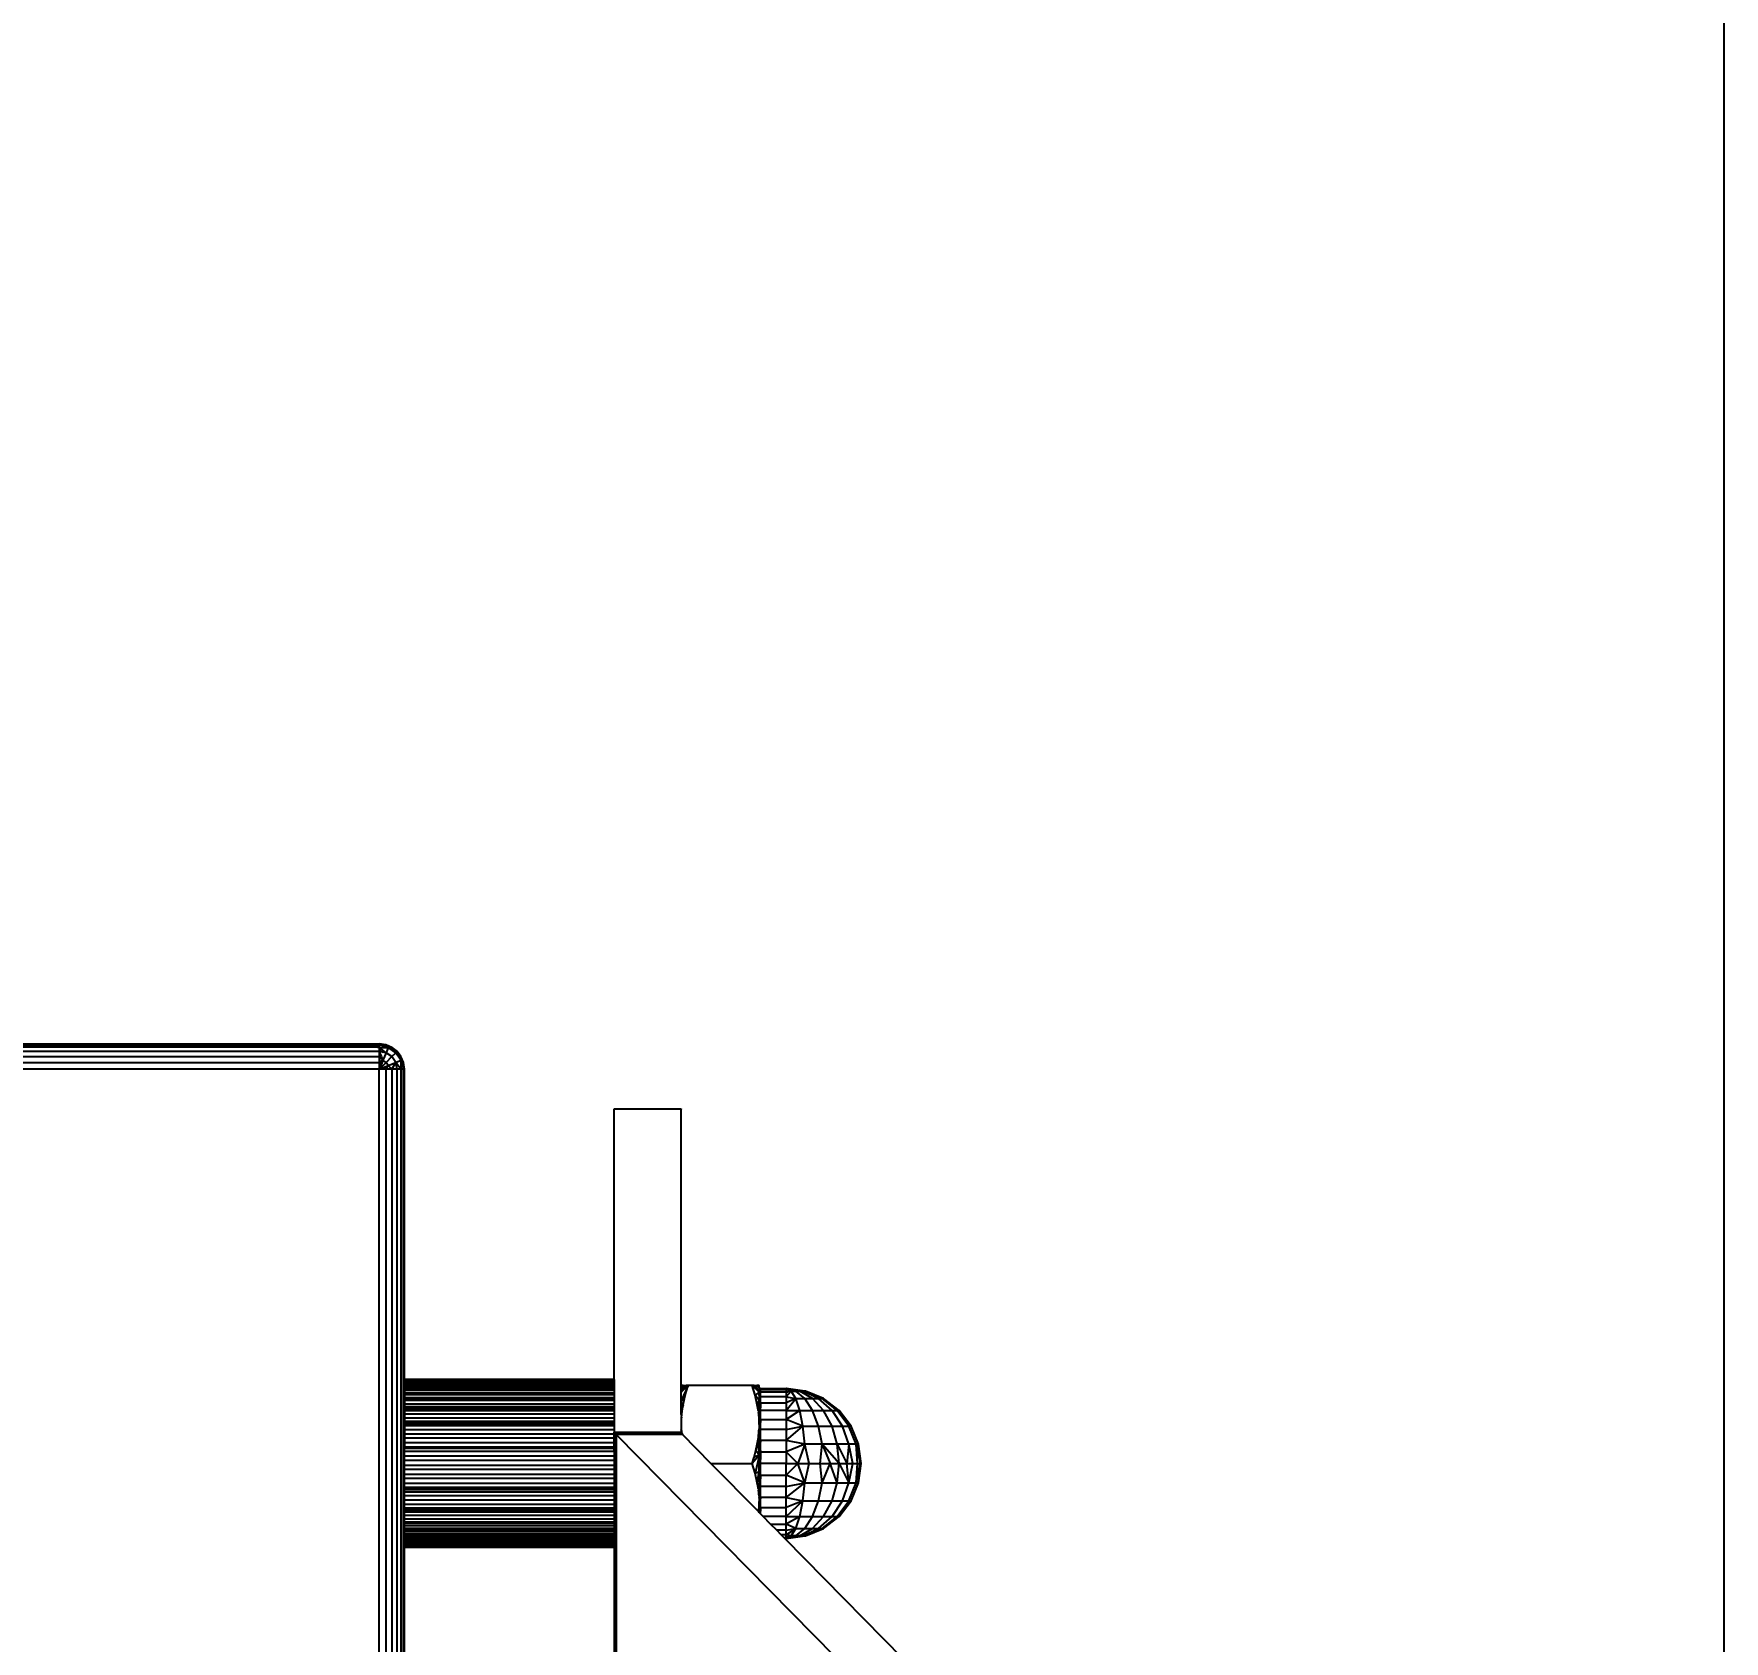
# Model space of a CAD drawing. Header units: millimetres. Extents: x 1918 to 7324, y -1954 to 2054.
# Drawn here: x 4032.5 to 4239.1, y 1220.8 to 1417.4 of the extents above; entities that cross this region are included whole.
import ezdxf

# ---------------------------------------------------------------- set-up
doc = ezdxf.new("R2010")
doc.units = ezdxf.units.MM
doc.layers.add('DIMS', color=7, linetype='Continuous')
doc.dimstyles.new('ISO-25', dxfattribs={"dimtxt": 2.5, "dimasz": 2.5, "dimexe": 1.25, "dimexo": 0.625, "dimtad": 1, "dimtxsty": 'Standard', "dimcen": 2.5, "dimadec": 0, "dimazin": 0, "dimtfac": 1, "dimtmove": 0, "dimatfit": 3, "dimfxl": 1, "dimarcsym": 0})

# ---------------------------------------------------------------- blocks, each defined once
blk = doc.blocks.new('*D8')
at = {"layer": 'Defpoints', "color": 0, "transparency": 16777216}
for p in [(4239.12, 1611.9), (3516.41, 1163.74), (4239.12, 1163.74)]:
    blk.add_point(p, dxfattribs=at)
at = {"layer": 'DIMS', "color": 0, "lineweight": -2, "transparency": 16777216}
for p, q in [((3516.41, 1164.24), (3516.41, 1612.4)), ((4239.12, 1164.24), (4239.12, 1612.4)), ((3556.41, 1611.9), (3810.12, 1611.9)), ((4199.12, 1611.9), (3923.46, 1611.9))]:
    blk.add_line(p, q, dxfattribs=at)
at = {"layer": 'DIMS', "color": 0, "transparency": 16777216}
for points in [[(3556.41, 1618.56), (3556.41, 1605.23), (3516.41, 1611.9)], [(4199.12, 1618.56), (4199.12, 1605.23), (4239.12, 1611.9)]]:
    blk.add_solid(points, dxfattribs=at)
at = {"layer": 'DIMS', "color": 0, "transparency": 16777216, "insert": (3866.79, 1611.9), "char_height": 55, "attachment_point": 5}
blk.add_mtext('81', dxfattribs=at)

msp = doc.modelspace()

# ---------------------------------------------------------------- linework, layer by layer
for p, q in [((3883.92, 1293.76), (4074.65, 1293.76)), ((4074.68, 1293.83), (3993.65, 1293.86)), ((4074.65, 1293.76), (4074.6, 1293.63)), ((4074.68, 1293.83), (4074.65, 1293.76)), ((4074.65, 1293.76), (4074.69, 1293.75)), ((4074.69, 1293.86), (4074.68, 1293.83)), ((4075.49, 1293.75), (4074.68, 1293.83)), ((4074.68, 1293.83), (4074.69, 1293.75)), ((4074.68, 1293.83), (4074.98, 1293.75)), ((4075.49, 1293.75), (4074.69, 1293.86)), ((4074.69, 1293.75), (4074.98, 1293.75)), ((4075.21, 1293.59), (4074.69, 1293.75)), ((4074.69, 1293.75), (4074.69, 1293.63)), ((4074.69, 1293.75), (4075.63, 1293.58)), ((4074.98, 1293.75), (4075.49, 1293.75)), ((4074.98, 1293.75), (4075.63, 1293.58)), ((4076.23, 1293.44), (4075.49, 1293.75)), ((4075.49, 1293.75), (4075.63, 1293.58)), ((4074.69, 1292.95), (3680.84, 1292.95)), ((3680.84, 1292.32), (4074.69, 1292.32)), ((3883.92, 1293.63), (4074.6, 1293.63)), ((4074.53, 1293.47), (3883.92, 1293.44)), ((4074.6, 1293.63), (4074.53, 1293.47)), ((4074.53, 1293.47), (4074.64, 1293.44)), ((4074.69, 1293.6), (4074.6, 1293.63)), ((4074.6, 1293.63), (4074.69, 1293.63)), ((4074.64, 1293.44), (4074.69, 1293.44)), ((4074.69, 1293.63), (4074.69, 1293.6)), ((4074.69, 1293.6), (4074.69, 1293.44)), ((4074.69, 1293.44), (4075.78, 1293.41)), ((4074.69, 1293.44), (4074.69, 1293.25)), ((4074.93, 1293.25), (4074.69, 1293.44)), ((4074.69, 1293.25), (4074.93, 1293.25)), ((4074.69, 1293.25), (4074.69, 1293.12)), ((4074.69, 1293.12), (4075.17, 1292.86)), ((4074.69, 1293.12), (4074.69, 1292.95)), ((4074.69, 1292.95), (4074.69, 1292.74)), ((4075.17, 1292.86), (4074.69, 1292.95)), ((4074.69, 1292.95), (4074.77, 1292.75)), ((4074.69, 1292.74), (4074.77, 1292.75)), ((4074.69, 1292.74), (4074.69, 1292.32)), ((4074.69, 1292.32), (4074.82, 1292.19)), ((4074.69, 1292.32), (4074.69, 1292.22)), ((4074.69, 1292.22), (4074.82, 1292.19)), ((4074.69, 1292.22), (4074.69, 1292.14)), ((4074.69, 1291.9), (4074.85, 1292.15)), ((4074.69, 1292.14), (4074.85, 1292.15)), ((4074.69, 1292.14), (4074.69, 1291.9)), ((4074.69, 1291.9), (4074.69, 1291.58)), ((4075.14, 1291.87), (4074.69, 1291.58)), ((4074.77, 1292.75), (4074.96, 1292.31)), ((4074.82, 1292.19), (4074.87, 1292.18)), ((4074.85, 1292.15), (4074.82, 1292.19)), ((4074.85, 1292.15), (4074.87, 1292.18)), ((4075.14, 1291.87), (4074.85, 1292.15)), ((4074.87, 1292.18), (4074.96, 1292.31)), ((4074.87, 1292.18), (4075.09, 1291.99)), ((4074.87, 1292.18), (4075.01, 1292.18)), ((4075.35, 1292.92), (4074.93, 1293.25)), ((4074.96, 1292.31), (4075.01, 1292.18)), ((4075.14, 1291.87), (4075, 1291.53)), ((4075.01, 1292.18), (4075.09, 1291.99)), ((4075.09, 1291.99), (4075.14, 1291.87)), ((4075.52, 1292.79), (4075.14, 1291.87)), ((4075.52, 1291.61), (4075.14, 1291.87)), ((4075.29, 1292.83), (4075.17, 1292.86)), ((4075.21, 1293.59), (4075.63, 1293.58)), ((4075.69, 1293.43), (4075.21, 1293.59)), ((4075.29, 1292.83), (4075.35, 1292.92)), ((4075.52, 1292.79), (4075.29, 1292.83)), ((4075.52, 1292.79), (4075.35, 1292.92)), ((4075.78, 1293.41), (4075.52, 1292.79)), ((4076.23, 1292.32), (4075.52, 1292.79)), ((4075.52, 1291.61), (4076.23, 1292.32)), ((4075.63, 1293.58), (4075.72, 1293.48)), ((4075.69, 1293.43), (4075.72, 1293.48)), ((4075.78, 1293.41), (4075.69, 1293.43)), ((4075.72, 1293.48), (4075.78, 1293.41)), ((4076.23, 1293.44), (4075.78, 1293.41)), ((4076.7, 1292.79), (4075.78, 1293.41)), ((4076.87, 1292.95), (4075.78, 1293.41)), ((4076.23, 1293.44), (4076.87, 1292.95)), ((4076.23, 1292.32), (4076.7, 1292.79)), ((4076.7, 1291.61), (4076.23, 1292.32)), ((4076.7, 1292.79), (4076.87, 1292.95)), ((4077.32, 1291.87), (4076.7, 1292.79)), ((4076.7, 1292.79), (4077.35, 1292.32)), ((4076.7, 1291.61), (4077.32, 1291.87)), ((4077.35, 1292.32), (4076.87, 1292.95)), ((4077.32, 1291.87), (4077.35, 1292.32)), ((4077.32, 1291.87), (4077.66, 1291.58)), ((4077.32, 1291.87), (4077.66, 1290.78)), ((4077.32, 1291.87), (4077.35, 1290.78)), ((4077.66, 1291.58), (4077.35, 1292.32)), ((3680.84, 1291.58), (4074.69, 1291.58)), ((4074.69, 1290.78), (3680.84, 1290.78)), ((4074.69, 1290.78), (4075.52, 1291.61)), ((4074.69, 1291.58), (4074.69, 1291.47)), ((4074.69, 1291.47), (4075, 1291.53)), ((4074.69, 1291.47), (4074.69, 1291.13)), ((4074.69, 1290.78), (4075.78, 1291.23)), ((4074.69, 1291.13), (4074.8, 1291.03)), ((4074.69, 1291.13), (4074.69, 1290.89)), ((4074.69, 1290.89), (4074.75, 1290.91)), ((4074.75, 1290.91), (4074.69, 1290.78)), ((4074.69, 1290.89), (4074.69, 1290.78)), ((4074.69, 896.93), (4074.69, 1290.78)), ((4075.49, 1290.78), (4074.69, 1290.78)), ((4074.8, 1291.03), (4074.75, 1290.91)), ((4075, 1291.53), (4074.8, 1291.03)), ((4075.49, 1290.78), (4075.78, 1291.23)), ((4076.23, 1290.78), (4075.49, 1290.78)), ((4075.49, 1290.78), (4075.49, 896.93)), ((4075.78, 1291.23), (4075.52, 1291.61)), ((4075.78, 1291.23), (4076.7, 1291.61)), ((4075.78, 1291.23), (4076.23, 1290.78)), ((4076.23, 1290.78), (4076.7, 1291.61)), ((4076.23, 1290.78), (4076.23, 896.93)), ((4076.87, 1290.78), (4076.23, 1290.78)), ((4076.87, 1290.78), (4076.7, 1291.61)), ((4077.35, 1290.78), (4076.7, 1291.61)), ((4076.87, 896.93), (4076.87, 1290.78)), ((4077.35, 1290.78), (4076.87, 1290.78)), ((4077.66, 1290.78), (4077.35, 1290.78)), ((4077.35, 1290.78), (4077.35, 896.93)), ((4077.77, 1290.78), (4077.66, 1291.58)), ((4077.66, 1290.78), (4077.66, 1291.58)), ((4077.66, 896.93), (4077.66, 1290.78)), ((4077.77, 1290.78), (4077.66, 1290.78)), ((4077.77, 1252.83), (4077.77, 1290.78)), ((4103.41, 1285.89), (4103.41, 1285.94)), ((4103.41, 1285.94), (4111.61, 1285.94)), ((4111.61, 1285.89), (4103.41, 1285.89)), ((4103.41, 1252.83), (4103.41, 1285.89)), ((4111.61, 1285.94), (4111.61, 1285.89)), ((4111.61, 1252.1), (4111.61, 1285.89)), ((4103.41, 1252.83), (4077.77, 1252.83)), ((4077.77, 1252.8), (4077.77, 1252.83)), ((4077.77, 1252.8), (4103.41, 1252.8)), ((4077.77, 1252.75), (4077.77, 1252.8)), ((4103.41, 1252.75), (4077.77, 1252.75)), ((4077.77, 1252.75), (4077.77, 1252.66)), ((4077.77, 1252.66), (4103.41, 1252.66)), ((4077.77, 1252.63), (4077.77, 1252.66)), ((4103.41, 1252.63), (4077.77, 1252.63)), ((4077.77, 1252.55), (4077.77, 1252.63)), ((4103.41, 1252.55), (4077.77, 1252.55)), ((4077.77, 1252.51), (4077.77, 1252.55)), ((4077.77, 1252.51), (4103.41, 1252.51)), ((4077.77, 1252.4), (4077.77, 1252.51)), ((4077.77, 1252.4), (4103.41, 1252.4)), ((4077.77, 1252.35), (4077.77, 1252.4)), ((4103.41, 1252.83), (4103.41, 1252.8)), ((4103.41, 1252.8), (4103.41, 1252.75)), ((4103.41, 1252.75), (4103.41, 1252.66)), ((4103.41, 1252.66), (4103.41, 1252.63)), ((4103.41, 1252.63), (4103.41, 1252.55)), ((4103.41, 1252.55), (4103.41, 1252.51)), ((4103.41, 1252.51), (4103.41, 1252.4)), ((4103.41, 1252.4), (4103.41, 1252.35)), ((4103.41, 1252.35), (4077.77, 1252.35)), ((4077.77, 1252.23), (4077.77, 1252.35)), ((4103.41, 1252.23), (4077.77, 1252.23)), ((4077.77, 1252.23), (4077.77, 1252.03)), ((4077.77, 1252.03), (4103.41, 1252.03)), ((4077.77, 1251.96), (4077.77, 1252.03)), ((4077.77, 1251.96), (4103.41, 1251.96)), ((4077.77, 1251.8), (4077.77, 1251.96)), ((4103.41, 1251.8), (4077.77, 1251.8)), ((4077.77, 1251.72), (4077.77, 1251.8)), ((4103.41, 1251.72), (4077.77, 1251.72)), ((4077.77, 1251.54), (4077.77, 1251.72)), ((4103.41, 1251.54), (4077.77, 1251.54)), ((4077.77, 1251.54), (4077.77, 1251.26)), ((4077.77, 1251.26), (4103.41, 1251.26)), ((4077.77, 1251.17), (4077.77, 1251.26)), ((4103.41, 1251.17), (4077.77, 1251.17)), ((4077.77, 1250.95), (4077.77, 1251.17)), ((4103.41, 1250.95), (4077.77, 1250.95)), ((4077.77, 1250.95), (4077.77, 1250.62)), ((4077.77, 1250.62), (4103.41, 1250.62)), ((4077.77, 1250.52), (4077.77, 1250.62)), ((4103.41, 1250.52), (4077.77, 1250.52)), ((4077.77, 1250.26), (4077.77, 1250.52)), ((4103.41, 1252.35), (4103.41, 1252.23)), ((4103.41, 1252.23), (4103.41, 1252.03)), ((4103.41, 1252.03), (4103.41, 1251.96)), ((4103.41, 1251.96), (4103.41, 1251.8)), ((4103.41, 1251.8), (4103.41, 1251.72)), ((4103.41, 1251.72), (4103.41, 1251.54)), ((4103.41, 1251.54), (4103.41, 1251.26)), ((4103.41, 1251.26), (4103.41, 1251.17)), ((4103.41, 1251.17), (4103.41, 1250.95)), ((4103.41, 1250.95), (4103.41, 1250.62)), ((4103.41, 1250.62), (4103.41, 1250.52)), ((4103.41, 1250.52), (4103.41, 1250.26)), ((4111.64, 1252.1), (4111.61, 1252.1)), ((4111.61, 1251.28), (4112.01, 1252.1)), ((4111.61, 1251.89), (4111.64, 1252.1)), ((4111.61, 1251.89), (4111.72, 1252.1)), ((4111.84, 1252.1), (4111.61, 1251.89)), ((4112.46, 1252.1), (4111.61, 1251.28)), ((4111.61, 1251.28), (4112.22, 1252.1)), ((4112.46, 1252.1), (4111.61, 1250.28)), ((4111.61, 1251.89), (4111.61, 1252.1)), ((4111.82, 1252), (4111.61, 1251.28)), ((4111.61, 1251.28), (4111.61, 1251.89)), ((4111.61, 1250.28), (4112.22, 1251.32)), ((4111.61, 1250.28), (4111.61, 1251.28)), ((4111.61, 1250.28), (4112.01, 1250.53)), ((4111.64, 1252.1), (4111.72, 1252.1)), ((4111.84, 1252.1), (4111.72, 1252.1)), ((4111.82, 1252), (4112.01, 1252.1)), ((4111.84, 1252.1), (4111.82, 1252)), ((4111.82, 1249.79), (4112.01, 1250.53)), ((4111.84, 1252.1), (4112.01, 1252.1)), ((4111.84, 1249.74), (4112.01, 1250.53)), ((4112.01, 1252.1), (4112.22, 1252.1)), ((4112.01, 1250.53), (4112.22, 1251.32)), ((4112.46, 1252.1), (4112.22, 1252.1)), ((4112.22, 1251.32), (4112.46, 1252.1)), ((4120.29, 1252.1), (4112.46, 1252.1)), ((4120.53, 1252.1), (4120.29, 1252.1)), ((4120.64, 1250.93), (4120.29, 1252.1)), ((4120.29, 1252.1), (4121.14, 1251.28)), ((4121.14, 1251.28), (4120.53, 1252.1)), ((4120.53, 1252.1), (4120.74, 1252.1)), ((4121.14, 1251.28), (4120.64, 1250.93)), ((4121.14, 1250.28), (4120.64, 1250.93)), ((4120.91, 1249.75), (4120.64, 1250.93)), ((4120.74, 1252.1), (4120.91, 1252.1)), ((4121.14, 1251.91), (4120.74, 1252.1)), ((4121.14, 1251.28), (4120.74, 1252.1)), ((4121.04, 1252.1), (4120.91, 1252.1)), ((4120.91, 1252.1), (4121.14, 1251.91)), ((4121.14, 1251.91), (4121.04, 1252.1)), ((4121.11, 1252.1), (4121.04, 1252.1)), ((4121.14, 1251.91), (4121.11, 1252.1)), ((4121.14, 1252.1), (4121.11, 1252.1)), ((4121.14, 1251.91), (4121.14, 1252.1)), ((4121.15, 1251.86), (4121.14, 1251.91)), ((4121.15, 1251.86), (4121.14, 1251.81)), ((4121.14, 1251.81), (4121.15, 1251.55)), ((4121.16, 1251.51), (4121.14, 1251.45)), ((4121.14, 1251.28), (4121.14, 1251.45)), ((4121.14, 1250.89), (4121.14, 1251.28)), ((4121.14, 1250.89), (4121.15, 1250.62)), ((4121.16, 1250.58), (4121.14, 1250.28)), ((4121.19, 1251.79), (4121.15, 1251.86)), ((4121.19, 1251.79), (4121.15, 1251.55)), ((4121.16, 1251.51), (4121.15, 1251.55)), ((4121.16, 1250.58), (4121.15, 1250.62)), ((4121.19, 1251.47), (4121.16, 1251.51)), ((4121.19, 1250.55), (4121.16, 1250.58)), ((4121.19, 1251.47), (4121.19, 1251.79)), ((4121.24, 1251.75), (4121.19, 1251.79)), ((4121.19, 1251.79), (4121.23, 1251.44)), ((4121.19, 1250.55), (4121.19, 1251.47)), ((4121.23, 1251.44), (4121.19, 1251.47)), ((4121.19, 1249.09), (4121.19, 1250.55)), ((4121.23, 1250.53), (4121.19, 1250.55)), ((4121.24, 1251.75), (4121.23, 1251.44)), ((4121.23, 1251.44), (4121.23, 1250.53)), ((4121.27, 1251.43), (4121.23, 1251.44)), ((4121.23, 1250.53), (4121.23, 1249.07)), ((4121.27, 1250.51), (4121.23, 1250.53)), ((4121.29, 1251.74), (4121.24, 1251.75)), ((4121.24, 1251.75), (4121.27, 1251.43)), ((4121.29, 1251.74), (4121.27, 1251.43)), ((4121.32, 1251.62), (4121.27, 1251.43)), ((4121.27, 1250.51), (4121.27, 1251.43)), ((4121.32, 1251.29), (4121.27, 1251.43)), ((4121.32, 1250.74), (4121.27, 1250.51)), ((4121.27, 1249.06), (4121.27, 1250.51)), ((4121.32, 1249.98), (4121.27, 1250.51)), ((4121.27, 1250.51), (4121.3, 1249.62)), ((4121.32, 1251.62), (4121.29, 1251.74)), ((4121.29, 1251.74), (4124.44, 1251.73)), ((4121.32, 1251.29), (4121.32, 1251.62)), ((4121.32, 1251.62), (4124.44, 1251.62)), ((4124.44, 1251.29), (4121.32, 1251.29)), ((4121.32, 1250.74), (4121.32, 1251.29)), ((4124.44, 1250.74), (4121.32, 1250.74)), ((4121.32, 1249.98), (4121.32, 1250.74)), ((4124.44, 1251.73), (4124.44, 1251.62)), ((4126.73, 1251.42), (4124.44, 1251.73)), ((4126.49, 1251.42), (4124.44, 1251.73)), ((4126.11, 1251.42), (4124.44, 1251.73)), ((4125.62, 1251.42), (4124.44, 1251.73)), ((4125.05, 1251.42), (4124.44, 1251.73)), ((4124.44, 1251.62), (4124.44, 1251.29)), ((4125.05, 1251.42), (4124.44, 1251.62)), ((4124.44, 1250.74), (4125.05, 1251.42)), ((4124.44, 1251.29), (4125.05, 1251.42)), ((4124.44, 1251.29), (4124.44, 1250.74)), ((4124.44, 1250.74), (4124.44, 1249.98)), ((4124.44, 1250.74), (4125.62, 1250.51)), ((4125.62, 1250.51), (4124.44, 1249.98)), ((4124.44, 1249.05), (4125.62, 1250.51)), ((4125.62, 1250.51), (4125.05, 1251.42)), ((4125.05, 1251.42), (4125.62, 1251.42)), ((4126.73, 1250.51), (4125.62, 1251.42)), ((4125.62, 1251.42), (4126.11, 1251.42)), ((4126.11, 1249.05), (4125.62, 1250.51)), ((4125.62, 1250.51), (4126.73, 1250.51)), ((4127.68, 1250.51), (4126.11, 1251.42)), ((4126.11, 1251.42), (4126.49, 1251.42)), ((4128.4, 1250.51), (4126.49, 1251.42)), ((4126.49, 1251.42), (4126.73, 1251.42)), ((4126.81, 1251.42), (4126.73, 1251.42)), ((4128.86, 1250.51), (4126.73, 1251.42)), ((4127.68, 1249.05), (4126.73, 1250.51)), ((4126.73, 1250.51), (4127.68, 1250.51)), ((4129.02, 1250.51), (4126.81, 1251.42)), ((4129.02, 1249.05), (4127.68, 1250.51)), ((4127.68, 1250.51), (4128.4, 1250.51)), ((4130.05, 1249.05), (4128.4, 1250.51)), ((4128.4, 1250.51), (4128.86, 1250.51)), ((4130.69, 1249.05), (4128.86, 1250.51)), ((4128.86, 1250.51), (4129.02, 1250.51)), ((4130.91, 1249.05), (4129.02, 1250.51)), ((4103.41, 1250.26), (4077.77, 1250.26)), ((4077.77, 1250.26), (4077.77, 1249.88)), ((4077.77, 1249.88), (4103.41, 1249.88)), ((4077.77, 1249.88), (4077.77, 1249.48)), ((4103.41, 1249.48), (4077.77, 1249.48)), ((4077.77, 1249.36), (4077.77, 1249.48)), ((4077.77, 1249.36), (4103.41, 1249.36)), ((4077.77, 1249.2), (4077.77, 1249.36)), ((4077.77, 1249.06), (4077.77, 1249.2)), ((4103.41, 1249.2), (4077.77, 1249.2)), ((4077.77, 1249.06), (4103.41, 1249.06)), ((4077.77, 1249.06), (4077.77, 1248.62)), ((4103.41, 1248.62), (4077.77, 1248.62)), ((4077.77, 1248.62), (4077.77, 1248.17)), ((4103.41, 1250.26), (4103.41, 1249.88)), ((4103.41, 1249.88), (4103.41, 1249.48)), ((4103.41, 1249.48), (4103.41, 1249.36)), ((4103.41, 1249.36), (4103.41, 1249.2)), ((4103.41, 1249.2), (4103.41, 1249.06)), ((4103.41, 1249.06), (4103.41, 1248.62)), ((4103.41, 1248.62), (4103.41, 1248.17)), ((4111.61, 1248.95), (4111.61, 1250.28)), ((4111.61, 1248.95), (4111.82, 1249.79)), ((4111.84, 1249.74), (4111.61, 1248.95)), ((4111.61, 1248.95), (4111.72, 1248.95)), ((4111.61, 1248.55), (4111.61, 1248.95)), ((4111.61, 1248.55), (4111.63, 1248.4)), ((4111.61, 1248.36), (4111.63, 1248.4)), ((4111.61, 1248.36), (4111.64, 1248.14)), ((4111.64, 1248.14), (4111.72, 1248.95)), ((4111.72, 1248.95), (4111.84, 1249.74)), ((4111.84, 1249.74), (4111.82, 1249.79)), ((4120.91, 1249.75), (4121.14, 1250.28)), ((4121.01, 1249.15), (4120.91, 1249.75)), ((4120.91, 1249.75), (4121.14, 1248.95)), ((4121.14, 1248.95), (4121.01, 1249.15)), ((4121.02, 1249.03), (4121.01, 1249.15)), ((4121.02, 1249.03), (4121.04, 1248.95)), ((4121.14, 1248.95), (4121.04, 1248.95)), ((4121.04, 1248.95), (4121.05, 1248.82)), ((4121.08, 1248.55), (4121.05, 1248.82)), ((4121.14, 1248.95), (4121.08, 1248.55)), ((4121.14, 1248.06), (4121.08, 1248.55)), ((4121.14, 1250.28), (4121.14, 1250.13)), ((4121.14, 1250.13), (4121.14, 1249.74)), ((4121.14, 1249.74), (4121.14, 1249.18)), ((4121.15, 1249.14), (4121.14, 1249.18)), ((4121.14, 1249.18), (4121.16, 1249.11)), ((4121.14, 1248.95), (4121.16, 1249.11)), ((4121.14, 1248.46), (4121.14, 1248.95)), ((4121.14, 1248.46), (4121.14, 1248.06)), ((4121.16, 1249.11), (4121.15, 1249.14)), ((4121.19, 1249.09), (4121.16, 1249.11)), ((4121.23, 1249.07), (4121.19, 1249.09)), ((4121.19, 1249.09), (4121.19, 1247.18)), ((4121.23, 1249.07), (4121.23, 1247.17)), ((4121.27, 1249.06), (4121.23, 1249.07)), ((4121.3, 1249.62), (4121.27, 1249.06)), ((4121.27, 1247.16), (4121.27, 1249.06)), ((4121.32, 1249.05), (4121.27, 1249.06)), ((4121.3, 1248.36), (4121.27, 1249.06)), ((4121.27, 1247.16), (4121.3, 1248.36)), ((4121.32, 1249.98), (4121.3, 1249.62)), ((4121.32, 1249.05), (4121.3, 1249.62)), ((4121.3, 1248.36), (4121.32, 1249.05)), ((4121.32, 1247.96), (4121.3, 1248.36)), ((4121.32, 1249.98), (4124.44, 1249.98)), ((4124.44, 1249.05), (4121.32, 1249.05)), ((4124.44, 1249.98), (4124.44, 1249.05)), ((4124.44, 1249.05), (4124.44, 1247.96)), ((4124.44, 1249.05), (4126.11, 1249.05)), ((4126.11, 1249.05), (4124.44, 1247.96)), ((4126.49, 1247.15), (4126.11, 1249.05)), ((4126.11, 1249.05), (4127.68, 1249.05)), ((4128.4, 1247.15), (4127.68, 1249.05)), ((4127.68, 1249.05), (4129.02, 1249.05)), ((4130.05, 1247.15), (4129.02, 1249.05)), ((4129.02, 1249.05), (4130.05, 1249.05)), ((4131.31, 1247.15), (4130.05, 1249.05)), ((4130.05, 1249.05), (4130.69, 1249.05)), ((4132.1, 1247.15), (4130.69, 1249.05)), ((4130.69, 1249.05), (4130.91, 1249.05)), ((4132.37, 1247.15), (4130.91, 1249.05)), ((4077.77, 1248.17), (4103.41, 1248.17)), ((4077.77, 1248.17), (4077.77, 1247.69)), ((4103.41, 1247.69), (4077.77, 1247.69)), ((4077.77, 1247.64), (4077.77, 1247.69)), ((4103.41, 1247.64), (4077.77, 1247.64)), ((4077.77, 1247.55), (4077.77, 1247.64)), ((4077.77, 1247.55), (4103.41, 1247.55)), ((4077.77, 1247.3), (4077.77, 1247.55)), ((4077.77, 1247.2), (4077.77, 1247.3)), ((4077.77, 1247.3), (4103.41, 1247.3)), ((4077.77, 1247.2), (4103.41, 1247.2)), ((4077.77, 1247.2), (4077.77, 1246.7)), ((4103.41, 1246.7), (4077.77, 1246.7)), ((4077.77, 1246.7), (4077.77, 1246.19)), ((4077.77, 1246.19), (4103.41, 1246.19)), ((4077.77, 1246.19), (4077.77, 1245.66)), ((4103.41, 1248.17), (4103.41, 1247.69)), ((4103.41, 1247.69), (4103.41, 1247.64)), ((4103.41, 1247.64), (4103.41, 1247.55)), ((4103.41, 1247.55), (4103.41, 1247.3)), ((4103.41, 1247.3), (4103.41, 1247.2)), ((4103.41, 1247.2), (4103.41, 1246.7)), ((4103.41, 1246.7), (4103.41, 1246.4)), ((4103.41, 1246.4), (4111.61, 1246.4)), ((4103.41, 1246.4), (4103.47, 1246.26)), ((4103.41, 1246.19), (4103.41, 1246.4)), ((4103.41, 1245.66), (4103.41, 1246.19)), ((4103.47, 1246.26), (4111.61, 1246.4)), ((4103.47, 1246.26), (4103.67, 1246.12)), ((4111.61, 1246.12), (4103.47, 1246.26)), ((4103.47, 1245.67), (4103.47, 1246.26)), ((4111.61, 1247.94), (4111.64, 1248)), ((4111.61, 1247.94), (4111.61, 1246.72)), ((4111.64, 1246.61), (4111.61, 1246.72)), ((4111.61, 1246.4), (4111.64, 1246.5)), ((4111.61, 1246.4), (4111.63, 1246.37)), ((4111.63, 1246.37), (4111.61, 1246.12)), ((4111.63, 1246.37), (4111.65, 1246.4)), ((4111.63, 1246.37), (4111.75, 1246.12)), ((4111.64, 1248), (4111.64, 1248.14)), ((4111.64, 1246.61), (4111.64, 1246.53)), ((4111.64, 1246.53), (4111.64, 1246.5)), ((4111.64, 1246.5), (4111.65, 1246.4)), ((4121.04, 1245.73), (4121.11, 1246.53)), ((4121.11, 1246.53), (4121.14, 1246.81)), ((4121.14, 1245.52), (4121.11, 1246.53)), ((4121.12, 1247.94), (4121.14, 1248.06)), ((4121.14, 1247.34), (4121.12, 1247.94)), ((4121.14, 1247.34), (4121.15, 1247.22)), ((4121.16, 1247.2), (4121.14, 1246.81)), ((4121.14, 1245.52), (4121.14, 1246.81)), ((4121.16, 1247.2), (4121.15, 1247.22)), ((4121.19, 1247.18), (4121.16, 1247.2)), ((4121.19, 1247.18), (4121.19, 1244.96)), ((4121.23, 1247.17), (4121.19, 1247.18)), ((4121.23, 1247.17), (4121.23, 1244.95)), ((4121.27, 1247.16), (4121.23, 1247.17)), ((4121.32, 1247.96), (4121.27, 1247.16)), ((4121.27, 1244.95), (4121.27, 1247.16)), ((4121.32, 1246.73), (4121.27, 1247.16)), ((4121.32, 1246.73), (4121.32, 1247.96)), ((4121.32, 1247.96), (4124.44, 1247.96)), ((4124.44, 1246.73), (4121.32, 1246.73)), ((4121.32, 1245.4), (4121.32, 1246.73)), ((4124.44, 1247.96), (4124.44, 1246.73)), ((4126.49, 1247.15), (4124.44, 1247.96)), ((4124.44, 1245.4), (4126.49, 1247.15)), ((4124.44, 1246.73), (4126.49, 1247.15)), ((4124.44, 1246.73), (4124.44, 1245.4)), ((4126.73, 1244.94), (4126.49, 1247.15)), ((4126.49, 1247.15), (4128.4, 1247.15)), ((4128.86, 1244.94), (4128.4, 1247.15)), ((4128.4, 1247.15), (4130.05, 1247.15)), ((4130.69, 1244.94), (4130.05, 1247.15)), ((4130.05, 1247.15), (4131.31, 1247.15)), ((4132.1, 1244.94), (4131.31, 1247.15)), ((4131.31, 1247.15), (4132.1, 1247.15)), ((4132.98, 1244.94), (4132.1, 1247.15)), ((4132.1, 1247.15), (4132.37, 1247.15)), ((4133.28, 1244.94), (4132.37, 1247.15)), ((4103.41, 1245.66), (4077.77, 1245.66)), ((4077.77, 1245.66), (4077.77, 1245.13)), ((4077.77, 1245.13), (4103.41, 1245.13)), ((4077.77, 1245.13), (4077.77, 1244.59)), ((4077.77, 1244.59), (4103.41, 1244.59)), ((4077.77, 1244.42), (4077.77, 1244.59)), ((4103.41, 1244.42), (4077.77, 1244.42)), ((4077.77, 1244.04), (4077.77, 1244.42)), ((4103.41, 1245.13), (4103.41, 1245.66)), ((4103.41, 1244.59), (4103.41, 1245.13)), ((4103.41, 1244.59), (4103.41, 1244.42)), ((4103.41, 1244.04), (4103.41, 1244.42)), ((4103.67, 1245.67), (4103.47, 1245.67)), ((4103.47, 1244.18), (4103.47, 1245.67)), ((4103.47, 1244.18), (4103.67, 1244.18)), ((4103.47, 1242.57), (4103.47, 1244.18)), ((4103.67, 1246.12), (4133.72, 1215.61)), ((4111.61, 1246.12), (4103.67, 1246.12)), ((4103.67, 1246.12), (4103.67, 1245.67)), ((4103.67, 1245.67), (4103.67, 1244.18)), ((4103.67, 1244.18), (4103.67, 1242.57)), ((4111.75, 1246.12), (4111.61, 1246.12)), ((4115.25, 1242.57), (4111.75, 1246.12)), ((4120.53, 1243.36), (4120.74, 1244.14)), ((4120.74, 1244.14), (4120.91, 1244.93)), ((4120.93, 1244.8), (4120.74, 1244.14)), ((4121.14, 1243.57), (4120.74, 1244.14)), ((4120.91, 1244.93), (4121.04, 1245.73)), ((4120.91, 1244.93), (4121.14, 1245.41)), ((4120.91, 1244.93), (4120.93, 1244.8)), ((4121.14, 1245.41), (4120.93, 1244.8)), ((4121.14, 1245.52), (4121.04, 1245.73)), ((4121.14, 1245.46), (4121.14, 1245.52)), ((4121.14, 1245.46), (4121.14, 1245.41)), ((4121.14, 1245.41), (4121.14, 1245.1)), ((4121.15, 1244.98), (4121.14, 1245.1)), ((4121.14, 1244.03), (4121.15, 1244.98)), ((4121.19, 1244.96), (4121.15, 1244.98)), ((4121.19, 1244.96), (4121.19, 1242.57)), ((4121.23, 1244.95), (4121.19, 1244.96)), ((4121.23, 1242.57), (4121.23, 1244.95)), ((4121.27, 1244.95), (4121.23, 1244.95)), ((4121.32, 1245.4), (4121.27, 1244.95)), ((4121.27, 1242.57), (4121.27, 1244.95)), ((4121.32, 1244.01), (4121.27, 1244.95)), ((4121.27, 1244.95), (4121.3, 1243.47)), ((4124.44, 1245.4), (4121.32, 1245.4)), ((4121.32, 1244.01), (4121.32, 1245.4)), ((4124.44, 1245.4), (4124.44, 1244.01)), ((4126.73, 1244.94), (4124.44, 1245.4)), ((4126.73, 1244.94), (4124.44, 1244.01)), ((4126.73, 1244.94), (4125.87, 1242.57)), ((4128.86, 1244.94), (4126.73, 1244.94)), ((4127.27, 1242.57), (4126.73, 1244.94)), ((4128.6, 1242.57), (4128.86, 1244.94)), ((4130.69, 1244.94), (4128.86, 1244.94)), ((4128.86, 1244.94), (4129.82, 1242.57)), ((4130.91, 1242.57), (4128.86, 1244.94)), ((4132.1, 1244.94), (4130.69, 1244.94)), ((4130.91, 1242.57), (4130.69, 1244.94)), ((4130.69, 1244.94), (4131.85, 1242.57)), ((4132.1, 1244.94), (4131.85, 1242.57)), ((4132.98, 1244.94), (4132.1, 1244.94)), ((4132.6, 1242.57), (4132.1, 1244.94)), ((4133.28, 1244.94), (4132.98, 1244.94)), ((4133.15, 1242.57), (4132.98, 1244.94)), ((4132.98, 1244.94), (4133.48, 1242.57)), ((4133.6, 1242.57), (4132.98, 1244.94)), ((4133.6, 1242.57), (4133.28, 1244.94)), ((4077.77, 1243.49), (4077.77, 1244.04)), ((4103.41, 1244.04), (4077.77, 1244.04)), ((4077.77, 1242.93), (4077.77, 1243.49)), ((4077.77, 1243.49), (4103.41, 1243.49)), ((4077.77, 1242.38), (4077.77, 1242.93)), ((4103.41, 1242.93), (4077.77, 1242.93)), ((4077.77, 1241.82), (4077.77, 1242.38)), ((4077.77, 1242.38), (4103.41, 1242.38)), ((4103.41, 1244.04), (4103.41, 1243.49)), ((4103.41, 1243.49), (4103.41, 1242.93)), ((4103.41, 1242.93), (4103.41, 1242.38)), ((4103.41, 1242.38), (4103.41, 1241.82)), ((4103.67, 1242.57), (4103.47, 1242.57)), ((4103.47, 1240.97), (4103.47, 1242.57)), ((4103.67, 1242.57), (4103.67, 1240.97)), ((4115.25, 1242.57), (4120.29, 1242.57)), ((4121.08, 1236.65), (4115.25, 1242.57)), ((4121.14, 1243.57), (4120.29, 1242.57)), ((4120.29, 1242.57), (4120.53, 1243.36)), ((4120.64, 1241.4), (4120.29, 1242.57)), ((4121.14, 1243.57), (4120.53, 1243.36)), ((4121.14, 1243.48), (4120.64, 1241.4)), ((4121.14, 1243.97), (4121.14, 1244.03)), ((4121.14, 1243.57), (4121.14, 1243.97)), ((4121.14, 1243.48), (4121.14, 1243.57)), ((4121.14, 1243.48), (4121.16, 1242.57)), ((4121.14, 1241.58), (4121.16, 1242.57)), ((4121.19, 1242.57), (4121.16, 1242.57)), ((4121.19, 1242.57), (4121.19, 1240.19)), ((4121.23, 1242.57), (4121.19, 1242.57)), ((4121.23, 1240.2), (4121.23, 1242.57)), ((4121.27, 1242.57), (4121.23, 1242.57)), ((4121.3, 1243.47), (4121.27, 1242.57)), ((4121.27, 1240.2), (4121.27, 1242.57)), ((4121.32, 1242.57), (4121.27, 1242.57)), ((4121.3, 1241.68), (4121.27, 1242.57)), ((4121.32, 1244.01), (4121.3, 1243.47)), ((4121.32, 1242.57), (4121.3, 1243.47)), ((4121.3, 1241.68), (4121.32, 1242.57)), ((4121.32, 1244.01), (4124.44, 1244.01)), ((4124.44, 1242.57), (4121.32, 1242.57)), ((4124.44, 1244.01), (4124.44, 1242.57)), ((4125.87, 1242.57), (4124.44, 1244.01)), ((4124.44, 1241.14), (4125.87, 1242.57)), ((4124.44, 1241.14), (4124.44, 1242.57)), ((4124.44, 1242.57), (4125.87, 1242.57)), ((4125.87, 1242.57), (4127.27, 1242.57)), ((4126.73, 1240.2), (4125.87, 1242.57)), ((4126.73, 1240.2), (4127.27, 1242.57)), ((4127.27, 1242.57), (4128.6, 1242.57)), ((4128.86, 1240.2), (4128.6, 1242.57)), ((4128.6, 1242.57), (4129.82, 1242.57)), ((4128.86, 1240.2), (4129.82, 1242.57)), ((4129.82, 1242.57), (4130.91, 1242.57)), ((4130.69, 1240.2), (4129.82, 1242.57)), ((4130.69, 1240.2), (4130.91, 1242.57)), ((4130.91, 1242.57), (4132.1, 1240.2)), ((4130.91, 1242.57), (4131.85, 1242.57)), ((4131.85, 1242.57), (4132.6, 1242.57)), ((4132.1, 1240.2), (4131.85, 1242.57)), ((4132.1, 1240.2), (4132.6, 1242.57)), ((4132.6, 1242.57), (4133.15, 1242.57)), ((4132.98, 1240.2), (4133.48, 1242.57)), ((4132.98, 1240.2), (4133.15, 1242.57)), ((4133.15, 1242.57), (4133.48, 1242.57)), ((4133.29, 1240.2), (4133.6, 1242.57)), ((4133.29, 1240.2), (4133.48, 1242.57)), ((4133.48, 1242.57), (4133.6, 1242.57)), ((4077.77, 1241.27), (4077.77, 1241.82)), ((4103.41, 1241.82), (4077.77, 1241.82)), ((4077.77, 1240.72), (4077.77, 1241.27)), ((4077.77, 1241.27), (4103.41, 1241.27)), ((4077.77, 1240.18), (4077.77, 1240.72)), ((4103.41, 1240.72), (4077.77, 1240.72)), ((4077.77, 1239.64), (4077.77, 1240.18)), ((4077.77, 1240.18), (4103.41, 1240.18)), ((4103.41, 1241.82), (4103.41, 1241.27)), ((4103.41, 1241.27), (4103.41, 1240.72)), ((4103.41, 1240.72), (4103.41, 1240.18)), ((4103.41, 1240.18), (4103.41, 1239.64)), ((4103.47, 1240.97), (4103.67, 1240.97)), ((4103.47, 1239.48), (4103.47, 1240.97)), ((4103.67, 1240.97), (4103.67, 1239.48)), ((4120.64, 1241.4), (4121.14, 1241.58)), ((4120.91, 1240.22), (4120.64, 1241.4)), ((4120.91, 1240.22), (4121.14, 1241.58)), ((4121.01, 1239.62), (4120.91, 1240.22)), ((4121.14, 1239.69), (4120.91, 1240.22)), ((4121.14, 1241.11), (4121.14, 1241.58)), ((4121.14, 1241.11), (4121.15, 1240.17)), ((4121.15, 1240.17), (4121.14, 1239.69)), ((4121.19, 1240.19), (4121.15, 1240.17)), ((4121.23, 1240.2), (4121.19, 1240.19)), ((4121.19, 1240.19), (4121.19, 1237.97)), ((4121.23, 1237.98), (4121.23, 1240.2)), ((4121.27, 1240.2), (4121.23, 1240.2)), ((4121.27, 1240.2), (4121.3, 1241.68)), ((4121.32, 1241.14), (4121.27, 1240.2)), ((4121.27, 1237.99), (4121.27, 1240.2)), ((4121.32, 1239.74), (4121.27, 1240.2)), ((4121.32, 1241.14), (4121.3, 1241.68)), ((4121.32, 1239.74), (4121.32, 1241.14)), ((4121.32, 1241.14), (4124.44, 1241.14)), ((4126.73, 1240.2), (4124.44, 1241.14)), ((4124.44, 1239.74), (4124.44, 1241.14)), ((4124.44, 1238.42), (4126.73, 1240.2)), ((4124.44, 1239.74), (4126.73, 1240.2)), ((4126.49, 1237.99), (4126.73, 1240.2)), ((4126.73, 1240.2), (4128.86, 1240.2)), ((4128.4, 1237.99), (4128.86, 1240.2)), ((4128.86, 1240.2), (4130.69, 1240.2)), ((4130.05, 1237.99), (4130.69, 1240.2)), ((4130.69, 1240.2), (4132.1, 1240.2)), ((4131.31, 1237.99), (4132.1, 1240.2)), ((4132.1, 1237.99), (4132.98, 1240.2)), ((4132.1, 1240.2), (4132.98, 1240.2)), ((4132.37, 1237.99), (4133.29, 1240.2)), ((4132.98, 1240.2), (4133.29, 1240.2)), ((4103.41, 1239.64), (4077.77, 1239.64)), ((4077.77, 1239.48), (4077.77, 1239.64)), ((4103.41, 1239.48), (4077.77, 1239.48)), ((4077.77, 1239.39), (4077.77, 1239.48)), ((4077.77, 1239.39), (4103.41, 1239.39)), ((4077.77, 1239.11), (4077.77, 1239.39)), ((4077.77, 1238.6), (4077.77, 1239.11)), ((4077.77, 1239.11), (4103.41, 1239.11)), ((4077.77, 1238.09), (4077.77, 1238.6)), ((4103.41, 1238.6), (4077.77, 1238.6)), ((4077.77, 1237.6), (4077.77, 1238.09)), ((4103.41, 1238.09), (4077.77, 1238.09)), ((4103.41, 1239.64), (4103.41, 1239.48)), ((4103.41, 1239.48), (4103.41, 1239.39)), ((4103.41, 1239.39), (4103.41, 1239.11)), ((4103.41, 1239.11), (4103.41, 1238.6)), ((4103.41, 1238.6), (4103.41, 1238.09)), ((4103.41, 1238.09), (4103.41, 1237.6)), ((4103.67, 1239.48), (4103.47, 1239.48)), ((4103.47, 1238.2), (4103.47, 1239.48)), ((4103.47, 1238.2), (4103.67, 1238.2)), ((4103.47, 1237.21), (4103.47, 1238.2)), ((4103.67, 1239.48), (4103.67, 1238.2)), ((4103.67, 1238.2), (4103.67, 1237.21)), ((4121.14, 1239.63), (4121.01, 1239.62)), ((4121.02, 1239.5), (4121.01, 1239.62)), ((4121.02, 1239.5), (4121.04, 1239.42)), ((4121.14, 1239.63), (4121.04, 1239.42)), ((4121.04, 1239.42), (4121.05, 1239.3)), ((4121.08, 1239.02), (4121.05, 1239.3)), ((4121.14, 1239.63), (4121.08, 1239.02)), ((4121.1, 1238.75), (4121.08, 1239.02)), ((4121.14, 1239.63), (4121.1, 1238.75)), ((4121.1, 1238.75), (4121.11, 1238.62)), ((4121.11, 1238.62), (4121.12, 1238.54)), ((4121.12, 1238.54), (4121.12, 1238.42)), ((4121.14, 1238.34), (4121.12, 1238.42)), ((4121.14, 1239.63), (4121.14, 1239.69)), ((4121.14, 1238.34), (4121.16, 1237.95)), ((4121.14, 1237.81), (4121.15, 1237.93)), ((4121.16, 1237.95), (4121.15, 1237.93)), ((4121.19, 1237.97), (4121.16, 1237.95)), ((4121.23, 1237.98), (4121.19, 1237.97)), ((4121.19, 1236.54), (4121.19, 1237.97)), ((4121.27, 1237.99), (4121.23, 1237.98)), ((4121.23, 1237.98), (4121.23, 1236.5)), ((4121.32, 1238.42), (4121.27, 1237.99)), ((4121.27, 1236.46), (4121.27, 1237.99)), ((4121.32, 1237.19), (4121.27, 1237.99)), ((4124.44, 1239.74), (4121.32, 1239.74)), ((4121.32, 1238.42), (4121.32, 1239.74)), ((4124.44, 1238.42), (4121.32, 1238.42)), ((4121.32, 1237.19), (4121.32, 1238.42)), ((4124.44, 1238.42), (4124.44, 1239.74)), ((4124.44, 1237.19), (4124.44, 1238.42)), ((4124.44, 1238.42), (4126.49, 1237.99)), ((4126.49, 1237.99), (4124.44, 1237.19)), ((4124.44, 1236.1), (4126.49, 1237.99)), ((4126.11, 1236.1), (4126.49, 1237.99)), ((4126.49, 1237.99), (4128.4, 1237.99)), ((4127.68, 1236.1), (4128.4, 1237.99)), ((4128.4, 1237.99), (4130.05, 1237.99)), ((4129.02, 1236.1), (4130.05, 1237.99)), ((4130.05, 1236.1), (4131.31, 1237.99)), ((4130.05, 1237.99), (4131.31, 1237.99)), ((4130.69, 1236.1), (4132.1, 1237.99)), ((4130.91, 1236.1), (4132.37, 1237.99)), ((4131.31, 1237.99), (4132.1, 1237.99)), ((4132.1, 1237.99), (4132.37, 1237.99)), ((4077.77, 1237.12), (4077.77, 1237.6)), ((4077.77, 1237.6), (4103.41, 1237.6)), ((4103.41, 1237.12), (4077.77, 1237.12)), ((4077.77, 1236.98), (4077.77, 1237.12)), ((4077.77, 1236.98), (4103.41, 1236.98)), ((4077.77, 1236.87), (4077.77, 1236.98)), ((4077.77, 1236.87), (4103.41, 1236.87)), ((4077.77, 1236.66), (4077.77, 1236.87)), ((4077.77, 1236.21), (4077.77, 1236.66)), ((4077.77, 1236.66), (4103.41, 1236.66)), ((4077.77, 1235.79), (4077.77, 1236.21)), ((4103.41, 1236.21), (4077.77, 1236.21)), ((4103.41, 1237.6), (4103.41, 1237.12)), ((4103.41, 1237.12), (4103.41, 1236.98)), ((4103.41, 1236.98), (4103.41, 1236.87)), ((4103.41, 1236.87), (4103.41, 1236.66)), ((4103.41, 1236.66), (4103.41, 1236.21)), ((4103.41, 1236.21), (4103.41, 1235.79)), ((4103.67, 1237.21), (4103.47, 1237.21)), ((4103.47, 1236.59), (4103.47, 1237.21)), ((4103.47, 1236.59), (4103.67, 1236.59)), ((4103.47, 1236.38), (4103.47, 1236.59)), ((4103.47, 1236.38), (4103.67, 1236.38)), ((4103.47, 1100.01), (4103.47, 1236.38)), ((4103.67, 1237.21), (4103.67, 1236.59)), ((4103.67, 1236.59), (4103.67, 1236.38)), ((4103.67, 1236.38), (4103.67, 1100.01)), ((4121.1, 1236.87), (4121.08, 1236.65)), ((4121.14, 1236.59), (4121.08, 1236.65)), ((4121.1, 1236.87), (4121.11, 1237)), ((4121.14, 1236.59), (4121.1, 1236.87)), ((4121.11, 1237), (4121.14, 1237.09)), ((4121.14, 1237.09), (4121.14, 1237.81)), ((4121.14, 1236.59), (4121.14, 1237.09)), ((4121.14, 1236.59), (4121.16, 1236.56)), ((4121.19, 1236.54), (4121.14, 1236.59)), ((4121.23, 1236.5), (4121.19, 1236.54)), ((4121.27, 1236.46), (4121.23, 1236.5)), ((4121.3, 1236.94), (4121.27, 1236.46)), ((4121.32, 1236.41), (4121.27, 1236.46)), ((4121.32, 1237.19), (4121.3, 1236.94)), ((4121.32, 1236.41), (4121.3, 1236.94)), ((4121.32, 1237.19), (4124.44, 1237.19)), ((4121.62, 1236.1), (4121.32, 1236.41)), ((4124.44, 1236.1), (4121.62, 1236.1)), ((4122.54, 1235.16), (4121.62, 1236.1)), ((4124.44, 1236.1), (4124.44, 1237.19)), ((4124.44, 1235.16), (4124.44, 1236.1)), ((4124.44, 1236.1), (4126.11, 1236.1)), ((4126.11, 1236.1), (4124.44, 1235.16)), ((4125.62, 1234.64), (4126.11, 1236.1)), ((4126.11, 1236.1), (4127.68, 1236.1)), ((4126.73, 1234.64), (4127.68, 1236.1)), ((4127.68, 1234.64), (4129.02, 1236.1)), ((4127.68, 1236.1), (4129.02, 1236.1)), ((4128.4, 1234.64), (4130.05, 1236.1)), ((4128.86, 1234.64), (4130.69, 1236.1)), ((4129.02, 1234.64), (4130.91, 1236.1)), ((4129.02, 1236.1), (4130.05, 1236.1)), ((4130.05, 1236.1), (4130.69, 1236.1)), ((4130.69, 1236.1), (4130.91, 1236.1)), ((4077.77, 1235.38), (4077.77, 1235.79)), ((4077.77, 1235.79), (4103.41, 1235.79)), ((4103.41, 1235.38), (4077.77, 1235.38)), ((4077.77, 1235.26), (4077.77, 1235.38)), ((4077.77, 1235.26), (4103.41, 1235.26)), ((4077.77, 1234.99), (4077.77, 1235.26)), ((4077.77, 1234.63), (4077.77, 1234.99)), ((4077.77, 1234.99), (4103.41, 1234.99)), ((4103.41, 1234.63), (4077.77, 1234.63)), ((4077.77, 1234.53), (4077.77, 1234.63)), ((4077.77, 1234.53), (4103.41, 1234.53)), ((4077.77, 1234.29), (4077.77, 1234.53)), ((4077.77, 1233.98), (4077.77, 1234.29)), ((4077.77, 1234.29), (4103.41, 1234.29)), ((4103.41, 1233.98), (4077.77, 1233.98)), ((4077.77, 1233.89), (4077.77, 1233.98)), ((4077.77, 1233.89), (4103.41, 1233.89)), ((4077.77, 1233.69), (4077.77, 1233.89)), ((4103.41, 1235.79), (4103.41, 1235.38)), ((4103.41, 1235.38), (4103.41, 1235.26)), ((4103.41, 1235.26), (4103.41, 1234.99)), ((4103.41, 1234.99), (4103.41, 1234.63)), ((4103.41, 1234.63), (4103.41, 1234.53)), ((4103.41, 1234.53), (4103.41, 1234.29)), ((4103.41, 1234.29), (4103.41, 1233.98)), ((4103.41, 1233.98), (4103.41, 1233.89)), ((4103.41, 1233.89), (4103.41, 1233.69)), ((4122.54, 1235.16), (4124.44, 1235.16)), ((4123.28, 1234.41), (4122.54, 1235.16)), ((4124.44, 1234.41), (4123.28, 1234.41)), ((4123.82, 1233.86), (4123.28, 1234.41)), ((4124.44, 1233.86), (4123.82, 1233.86)), ((4124.16, 1233.53), (4123.82, 1233.86)), ((4125.62, 1234.64), (4124.44, 1235.16)), ((4124.44, 1234.41), (4124.44, 1235.16)), ((4124.44, 1233.86), (4125.62, 1234.64)), ((4124.44, 1234.41), (4125.62, 1234.64)), ((4124.44, 1233.86), (4124.44, 1234.41)), ((4125.05, 1233.73), (4124.44, 1233.86)), ((4124.44, 1233.53), (4124.44, 1233.86)), ((4125.05, 1233.73), (4125.62, 1234.64)), ((4125.62, 1233.73), (4126.73, 1234.64)), ((4125.62, 1234.64), (4126.73, 1234.64)), ((4126.11, 1233.73), (4127.68, 1234.64)), ((4126.49, 1233.73), (4128.4, 1234.64)), ((4126.73, 1233.73), (4128.86, 1234.64)), ((4126.73, 1234.64), (4127.68, 1234.64)), ((4126.81, 1233.73), (4129.02, 1234.64)), ((4127.68, 1234.64), (4128.4, 1234.64)), ((4128.4, 1234.64), (4128.86, 1234.64)), ((4128.86, 1234.64), (4129.02, 1234.64)), ((4077.77, 1233.42), (4077.77, 1233.69)), ((4077.77, 1233.69), (4103.41, 1233.69)), ((4103.41, 1233.42), (4077.77, 1233.42)), ((4077.77, 1233.35), (4077.77, 1233.42)), ((4103.41, 1233.35), (4077.77, 1233.35)), ((4077.77, 1233.18), (4077.77, 1233.35)), ((4077.77, 1233.18), (4103.41, 1233.18)), ((4077.77, 1233.12), (4077.77, 1233.18)), ((4077.77, 1233.12), (4103.41, 1233.12)), ((4077.77, 1232.98), (4077.77, 1233.12)), ((4077.77, 1232.79), (4077.77, 1232.98)), ((4103.41, 1232.98), (4077.77, 1232.98)), ((4103.41, 1232.79), (4077.77, 1232.79)), ((4077.77, 1232.74), (4077.77, 1232.79)), ((4077.77, 1232.74), (4103.41, 1232.74)), ((4077.77, 1232.64), (4077.77, 1232.74)), ((4077.77, 1232.64), (4103.41, 1232.64)), ((4077.77, 1232.6), (4077.77, 1232.64)), ((4103.41, 1232.6), (4077.77, 1232.6)), ((4077.77, 1232.52), (4077.77, 1232.6)), ((4103.41, 1232.52), (4077.77, 1232.52)), ((4077.77, 1232.49), (4077.77, 1232.52)), ((4077.77, 1232.49), (4103.41, 1232.49)), ((4077.77, 1232.42), (4077.77, 1232.49)), ((4077.77, 1232.36), (4077.77, 1232.42)), ((4103.41, 1232.42), (4077.77, 1232.42)), ((4077.77, 1232.32), (4077.77, 1232.36)), ((4077.77, 1232.36), (4103.41, 1232.36)), ((4103.41, 1232.32), (4077.77, 1232.32)), ((4077.77, 1104.09), (4077.77, 1232.32)), ((4103.41, 1233.69), (4103.41, 1233.42)), ((4103.41, 1233.42), (4103.41, 1233.35)), ((4103.41, 1233.35), (4103.41, 1233.18)), ((4103.41, 1233.18), (4103.41, 1233.12)), ((4103.41, 1233.12), (4103.41, 1232.98)), ((4103.41, 1232.98), (4103.41, 1232.79)), ((4103.41, 1232.79), (4103.41, 1232.74)), ((4103.41, 1232.74), (4103.41, 1232.64)), ((4103.41, 1232.64), (4103.41, 1232.6)), ((4103.41, 1232.6), (4103.41, 1232.52)), ((4103.41, 1232.52), (4103.41, 1232.49)), ((4103.41, 1232.49), (4103.41, 1232.42)), ((4103.41, 1232.42), (4103.41, 1232.36)), ((4103.41, 1232.36), (4103.41, 1232.32)), ((4103.41, 1232.32), (4103.41, 1104.09)), ((4124.16, 1233.53), (4124.44, 1233.53)), ((4124.27, 1233.41), (4124.16, 1233.53)), ((4124.44, 1233.41), (4124.27, 1233.41)), ((4141.8, 1215.61), (4124.27, 1233.41)), ((4124.44, 1233.41), (4126.73, 1233.73)), ((4124.44, 1233.41), (4126.49, 1233.73)), ((4124.44, 1233.41), (4126.11, 1233.73)), ((4124.44, 1233.41), (4125.62, 1233.73)), ((4124.44, 1233.41), (4125.05, 1233.73)), ((4125.05, 1233.73), (4124.44, 1233.53)), ((4124.44, 1233.41), (4124.44, 1233.53)), ((4125.62, 1233.73), (4125.05, 1233.73)), ((4126.11, 1233.73), (4125.62, 1233.73)), ((4126.49, 1233.73), (4126.11, 1233.73)), ((4126.73, 1233.73), (4126.49, 1233.73)), ((4126.73, 1233.73), (4126.81, 1233.73))]:
    msp.add_line(p, q)

# ---------------------------------------------------------------- dimensions: what is measured, and where the dimension line sits
at = {"layer": 'DIMS'}
dim = msp.add_linear_dim(base=(4239.12, 1611.9), p1=(3516.41, 1163.74), p2=(4239.12, 1163.74), text='81', dimstyle='ISO-25', override={"dimtxt": 55, "dimasz": 40, "dimexe": 0.5, "dimexo": 0.5, "dimgap": 20, "dimtad": 0, "dimtih": 1, "dimtoh": 1, "dimdec": 0, "dimzin": 0, "dimadec": 2, "dimtfac": 2, "dimtdec": 1, "dimtzin": 0}, dxfattribs=at)
dim.commit()
dim.dimension.update_dxf_attribs({"geometry": '*D8', "text_midpoint": (3866.79, 1611.9), "dimtype": 160})

doc.saveas('drawing.dxf')
